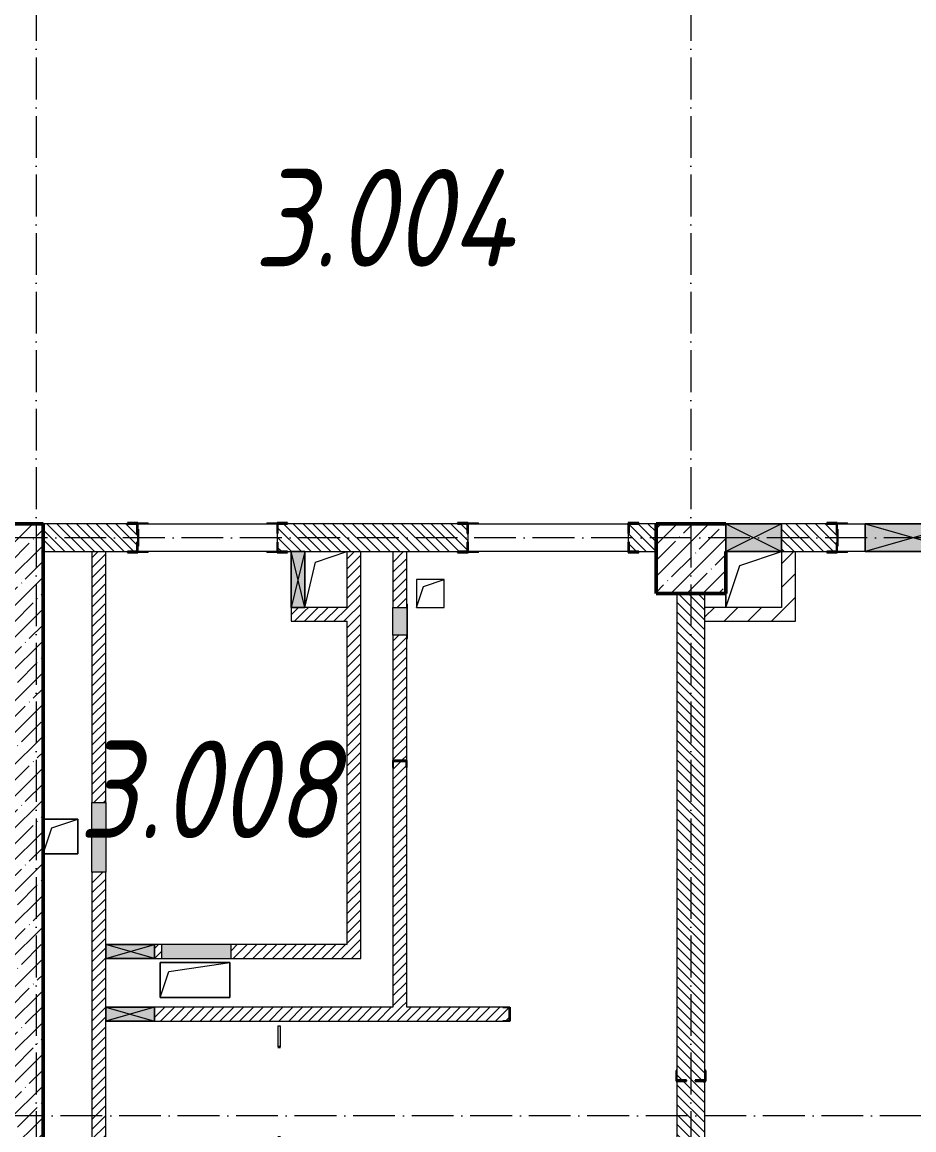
# Model space of a CAD drawing. Header units: millimetres. Extents: x -12989 to 629078, y -109036 to 555275.
# Drawn here: x 536660 to 543060, y -31685 to -23735 of the extents above; entities that cross this region are included whole.
import ezdxf

# ---------------------------------------------------------------- set-up
doc = ezdxf.new("R2010")
doc.units = ezdxf.units.MM
doc.linetypes.add('50_200_ШТРИХ_1Т_ш5_п1_п1_', pattern=[700, 500, -100, 0, -100])
for name, color, linetype, lineweight in [('A-DETL-GENF-OTLN', 7, 'Continuous', 9), ('A-DOOR-OPNG-MCUT', 7, 'Continuous', 35), ('A-FLOR-____-OTLN', 7, 'Continuous', 9), ('A-GENM-____-MCUT', 7, 'Continuous', 25), ('A-GENM-____-OTLN', 7, 'Continuous', 9), ('A-GENM-____-OTLN-1', 7, 'Continuous', 25), ('A-GLAZ-____-OTLN', 7, 'Continuous', 9), ('A-WALL-____-MCUT', 7, 'Continuous', 13), ('A-WALL-____-MCUT-2', 7, 'Continuous', 50), ('A-WALL-____-PATT-1', 7, 'Continuous', 9), ('A-WALL-FNSH-MCUT-1', 7, 'Continuous', 9), ('I-WALL-____-OTLN', 7, 'Continuous', 9), ('S-COLS-____-MCUT', 7, 'Continuous', 50), ('S-COLS-____-OTLN', 7, 'Continuous', 9), ('S-GRID-____-OTLN-1', 7, '50_200_ШТРИХ_1Т_ш5_п1_п1_', 9), ('Марки помещений', 7, 'Continuous', 9)]:
    doc.layers.add(name, color=color, linetype=linetype, lineweight=lineweight)
doc.layers.add('A-DOOR-____-OTLN-1', color=7, linetype='Continuous', lineweight=9, true_color=0xffffff)
doc.layers.add('A-GLAZ-____-OTLN-1', color=7, linetype='Continuous', lineweight=9, true_color=0xc0c0c0)
doc.styles.add('ISOCPEUR_I_2', font='isocpeui.ttf', dxfattribs={"width": 0.85, "height": 2.3})
pattern_1 = [(135, (523510.01, -90515.614), (-35.35534, -35.35534), [])]
pattern_2 = [(45, (523510.01, -90515.614), (-35.35534, 35.35534), [])]
pattern_3 = [(45, (523510.01, -90515.61), (-84.85281, 84.85281), [])]

# ---------------------------------------------------------------- blocks, each defined once
blk = doc.blocks.new('BSC_Колонна _Прямоугольная - 500х500-V31-АР1_План отверстий 3 этажа в осях 1-64_Ю-ЯЯ')
at = {"layer": 'S-COLS-____-OTLN'}
h = blk.add_hatch(dxfattribs=at)
h.set_pattern_fill('FP_38', color=256, style=0, pattern_type=2)
h.set_pattern_definition([(45, (-17950, -62931.04), (-114.04925, 114.04925), []), (45, (-17835.95, -62931.04), (-114.04925, 114.04925), [201.613, -40.323, 3.353, -36.97])])
h.paths.add_polyline_path([(-250, -250), (250, -250), (250, 250), (-250, 250), (-250, 50)], flags=0)
at = {"layer": 'S-COLS-____-MCUT'}
for p, q in [((250, 250), (-250, 250)), ((-250, 250), (-250, -250)), ((250, -250), (250, 50)), ((-250, -250), (250, -250))]:
    blk.add_line(p, q, dxfattribs=at)
blk = doc.blocks.new('DOR_ДУ_распашная__1Ст_Прямоугольная_ШЕР - Вн_650х2100h_Кабинки С_у-18405741-АР1_План отверстий 3 этажа в осях 1-64_Ю-ЯЯ')
at = {"layer": 'A-DOOR-OPNG-MCUT'}
for p, q in [((-325, -10), (-325, 10)), ((325, 10), (325, -10))]:
    blk.add_line(p, q, dxfattribs=at)
blk = doc.blocks.new('154_Стойка_СКБ_Уголок - СМ-2480_200-28346303-АР1_План отверстий 3 этажа в осях 1-64_Ю-ЯЯ')
at = {"layer": 'A-GENM-____-MCUT'}
for p, q in [((125, 156), (125, 81)), ((200, 156), (125, 156)), ((125, 81), (131, 81)), ((131, 81), (131, 150)), ((131, 150), (200, 150)), ((200, 150), (200, 156)), ((131, 19), (125, 19)), ((125, 19), (125, -56)), ((131, -50), (131, 19)), ((125, -56), (200, -56)), ((200, -50), (131, -50)), ((200, -56), (200, -50))]:
    blk.add_line(p, q, dxfattribs=at)
blk = doc.blocks.new('Стойка_Влож_Полоса боковая - Полоса-V164-АР1_План отверстий 3 этажа в осях 1-64_Ю-ЯЯ')
at = {"layer": 'A-GENM-____-OTLN'}
for p, q in [((-5, 60), (0, 60)), ((-5, -60), (-5, 60)), ((0, 31), (0, -31)), ((0, -60), (-5, -60))]:
    blk.add_line(p, q, dxfattribs=at)
blk = doc.blocks.new('154_Стойка_СКБ_Уголок - СМ-2180_200-28268025-АР1_План отверстий 3 этажа в осях 1-64_Ю-ЯЯ')
at = {"layer": 'A-GENM-____-MCUT'}
for p, q in [((125, 156), (125, 81)), ((200, 156), (125, 156)), ((125, 81), (131, 81)), ((131, 81), (131, 150)), ((131, 150), (200, 150)), ((200, 150), (200, 156)), ((131, 19), (125, 19)), ((125, 19), (125, -56)), ((131, -50), (131, 19)), ((125, -56), (200, -56)), ((200, -50), (131, -50)), ((200, -56), (200, -50))]:
    blk.add_line(p, q, dxfattribs=at)
blk = doc.blocks.new('Стойка_Влож_Уголок_Опорный - Уголок-28213941-АР1_План отверстий 3 этажа в осях 1-64_Ю-ЯЯ')
at = {"layer": 'A-GENM-____-OTLN'}
for p, q in [((-212, -6), (-212, 0)), ((0, 0), (0, -6)), ((-212, -75), (-212, -6)), ((-212, -6), (-206, -6)), ((-212, -75), (-206, -75)), ((-6, -6), (0, -6)), ((-6, -75), (0, -75)), ((0, -6), (0, -75))]:
    blk.add_line(p, q, dxfattribs=at)
blk = doc.blocks.new('Стойка_Влож_Полоса боковая - Полоса-28213942-АР1_План отверстий 3 этажа в осях 1-64_Ю-ЯЯ')
at = {"layer": 'A-GENM-____-OTLN'}
for p, q in [((-5, 60), (0, 60)), ((-5, -60), (-5, 60)), ((0, -60), (-5, -60))]:
    blk.add_line(p, q, dxfattribs=at)
blk = doc.blocks.new('Фахверк_СКБ_Уголок - 200_3960_зеркало-28268689-АР1_План отверстий 3 этажа в осях 1-64_Ю-ЯЯ')
at = {"layer": 'A-GENM-____-MCUT'}
for p, q in [((200, 156), (125, 156)), ((125, 156), (125, 81)), ((125, 81), (131, 81)), ((131, 81), (131, 150)), ((131, 150), (200, 150)), ((200, 150), (200, 156)), ((131, 19), (125, 19)), ((125, 19), (125, -56)), ((131, -50), (131, 19)), ((125, -56), (200, -56)), ((200, -50), (131, -50)), ((200, -56), (200, -50))]:
    blk.add_line(p, q, dxfattribs=at)
blk = doc.blocks.new('Фахверк_СКБ_Уголок - 200_3550-28187522-АР1_План отверстий 3 этажа в осях 1-64_Ю-ЯЯ')
at = {"layer": 'A-GENM-____-MCUT'}
for p, q in [((125, 156), (50, 156)), ((50, 156), (50, 150)), ((50, 150), (119, 150)), ((119, 150), (119, 81)), ((119, 81), (125, 81)), ((125, 81), (125, 156)), ((125, 19), (119, 19)), ((119, 19), (119, -50)), ((125, -56), (125, 19)), ((119, -50), (50, -50)), ((50, -50), (50, -56)), ((50, -56), (125, -56))]:
    blk.add_line(p, q, dxfattribs=at)
blk = doc.blocks.new('154_Фахверк_СКБ_Швеллер - Тип_100_3960-28336563-АР1_План отверстий 3 этажа в осях 1-64_Ю-ЯЯ')
at = {"layer": 'A-GENM-____-MCUT'}
for p, q in [((125, 50), (175, 50)), ((125, -50), (125, 50)), ((128, 47), (128, -47)), ((175, 47), (128, 47)), ((175, 50), (175, 47)), ((175, -50), (125, -50)), ((128, -47), (175, -47)), ((175, -47), (175, -50))]:
    blk.add_line(p, q, dxfattribs=at)
blk = doc.blocks.new('154_Фахверк_СКБ_Швеллер - Тип_100_3960-28737914-АР1_План отверстий 3 этажа в осях 1-64_Ю-ЯЯ')
at = {"layer": 'A-GENM-____-MCUT'}
for p, q in [((175, 50), (125, 50)), ((125, 50), (125, -50)), ((128, 47), (175, 47)), ((128, -47), (128, 47)), ((175, 47), (175, 50)), ((125, -50), (175, -50)), ((175, -47), (128, -47)), ((175, -50), (175, -47))]:
    blk.add_line(p, q, dxfattribs=at)
blk = doc.blocks.new('AR_Отверстие Ниша - Лючок-32402626-АР1_План отверстий 3 этажа в осях 1-64_Ю-ЯЯ')
at = {"layer": 'A-GLAZ-____-OTLN'}
blk.add_hatch(color=256, dxfattribs=at).paths.add_polyline_path([(100, 50), (-100, 50), (-100, -50), (100, -50), (100, 33.2)], flags=0)
for p, q in [((-100, 50), (100, 50)), ((-100, -50), (-100, 50)), ((100, 50), (100, -50)), ((100, -50), (-100, -50))]:
    blk.add_line(p, q, dxfattribs=at)
blk = doc.blocks.new('Л_Общий_Лючок - Лючок-29753268-АР1_План отверстий 3 этажа в осях 1-64_Ю-ЯЯ')
at = {"layer": 'A-GLAZ-____-OTLN-1'}
blk.add_hatch(color=256, dxfattribs=at).paths.add_polyline_path([(-24, -6), (224, -6), (224, 0), (-24, 0)], flags=0)
at = {"layer": 'A-GLAZ-____-OTLN'}
for p, q in [((-24, 0), (-24, -6)), ((224, 0), (224, -6)), ((-24, -6), (224, -6))]:
    blk.add_line(p, q, dxfattribs=at)
blk = doc.blocks.new('AR_Отверстие Ниша - Лючок-32402650-АР1_План отверстий 3 этажа в осях 1-64_Ю-ЯЯ')
at = {"layer": 'A-GLAZ-____-OTLN'}
blk.add_hatch(color=256, dxfattribs=at).paths.add_polyline_path([(-250, 50), (-250, -50), (250, -50), (250, 50)], flags=0)
for p, q in [((250, 50), (-250, 50)), ((-250, 50), (-250, -50)), ((250, -50), (250, 50)), ((-250, -50), (250, -50))]:
    blk.add_line(p, q, dxfattribs=at)
blk = doc.blocks.new('AR_Отверстие Ниша - Лючок-32402598-АР1_План отверстий 3 этажа в осях 1-64_Ю-ЯЯ')
at = {"layer": 'A-GLAZ-____-OTLN'}
blk.add_hatch(color=256, dxfattribs=at).paths.add_polyline_path([(250, 50), (-250, 50), (-250, -50), (250, -50)], flags=0)
for p, q in [((-250, 50), (250, 50)), ((-250, -50), (-250, 50)), ((250, 50), (250, -50)), ((250, -50), (-250, -50))]:
    blk.add_line(p, q, dxfattribs=at)
blk = doc.blocks.new('AR_Отверстие прямоугольное _в плите_ - AR_Отверстие прямоугольное _в плите_-30458064-АР1_План отверстий 3 этажа в осях 1-64_Ю-ЯЯ')
at = {"layer": 'A-GENM-____-OTLN'}
for p, q in [((125, 125), (-125, 125)), ((-62.5, 62.5), (125, 125)), ((125, -125), (125, 125)), ((-125, -125), (-62.5, 62.5)), ((-125, -125), (125, -125))]:
    blk.add_line(p, q, dxfattribs=at)
blk = doc.blocks.new('AR_Отверстие прямоугольное _в плите_ - AR_Отверстие прямоугольное _в плите_-30459257-АР1_План отверстий 3 этажа в осях 1-64_Ю-ЯЯ')
at = {"layer": 'A-GENM-____-OTLN'}
for p, q in [((250, 125), (-250, 125)), ((-250, 125), (-250, -125)), ((-187.5, 62.5), (250, 125)), ((250, -125), (250, 125)), ((-250, -125), (-187.5, 62.5)), ((-250, -125), (250, -125))]:
    blk.add_line(p, q, dxfattribs=at)
blk = doc.blocks.new('AR_Отверстие прямоугольное _в плите_ - AR_Отверстие прямоугольное _в плите_-30459207-АР1_План отверстий 3 этажа в осях 1-64_Ю-ЯЯ')
at = {"layer": 'A-GENM-____-OTLN'}
for p, q in [((100, 100), (-100, 100)), ((-100, 100), (-100, -100)), ((-50, 50), (100, 100)), ((100, -100), (100, 100)), ((-100, -100), (-50, 50)), ((-100, -100), (100, -100))]:
    blk.add_line(p, q, dxfattribs=at)
blk = doc.blocks.new('AR_Отверстие прямоугольное _в плите_ - AR_Отверстие прямоугольное _в плите_-30459211-АР1_План отверстий 3 этажа в осях 1-64_Ю-ЯЯ')
at = {"layer": 'A-GENM-____-OTLN'}
for p, q in [((-100, 100), (200, 200)), ((-200, -200), (-100, 100)), ((-200, -100), (-200, -200))]:
    blk.add_line(p, q, dxfattribs=at)
blk = doc.blocks.new('AR_Отверстие прямоугольное _в плите_ - AR_Отверстие прямоугольное _в плите_-30552629-АР1_План отверстий 3 этажа в осях 1-64_Ю-ЯЯ')
at = {"layer": 'A-GENM-____-OTLN'}
for p, q in [((-75, 125), (150, 200)), ((-150, -200), (-75, 125))]:
    blk.add_line(p, q, dxfattribs=at)
blk = doc.blocks.new('AR_Отверстие прямоугольное _в стене__БезПР - AR_Отверстие прямоугольное _в стене__БезПР-36788626-АР1_План отверстий 3 этажа в осях 1-64_Ю-ЯЯ')
at = {"layer": 'A-GLAZ-____-OTLN'}
blk.add_hatch(color=256, dxfattribs=at).paths.add_polyline_path([(200, -50), (200, 50), (-200, 50), (-200, -50)], flags=0)
at = {"layer": 'A-DETL-GENF-OTLN'}
for p, q in [((-200, -50), (-200, 50)), ((-200, 50), (200, 50)), ((200, 50), (-200, -50)), ((-200, 50), (200, -50)), ((200, 50), (-200, 50)), ((-200, 50), (-200, -50)), ((200, 50), (200, -50)), ((200, -50), (200, 50)), ((200, -50), (-200, -50)), ((-200, -50), (200, -50))]:
    blk.add_line(p, q, dxfattribs=at)
at = {"layer": 'A-GLAZ-____-OTLN'}
blk.add_line((200, 50), (-200, 50), dxfattribs=at)
blk = doc.blocks.new('AR_Отверстие прямоугольное _в стене_ - AR_Отверстие прямоугольное _в стене__ОВ-36917871-АР1_План отверстий 3 этажа в осях 1-64_Ю-ЯЯ')
at = {"layer": 'A-GLAZ-____-OTLN'}
blk.add_hatch(color=256, dxfattribs=at).paths.add_polyline_path([(350, -100), (350, 100), (-350, 100), (-350, -100)], flags=0)
at = {"layer": 'A-DETL-GENF-OTLN'}
for p, q in [((-350, -100), (-350, 100)), ((-350, 100), (350, 100)), ((350, 100), (-350, -100)), ((-350, 100), (350, -100)), ((350, 100), (-350, 100)), ((-350, 100), (-350, -100)), ((350, 100), (350, -100)), ((350, -100), (350, 100)), ((350, -100), (-350, -100)), ((-350, -100), (350, -100))]:
    blk.add_line(p, q, dxfattribs=at)
blk = doc.blocks.new('AR_Отверстие прямоугольное _в стене__БезПР - AR_Отверстие прямоугольное _в стене__БезПР-36428632-АР1_План отверстий 3 этажа в осях 1-64_Ю-ЯЯ')
at = {"layer": 'A-GLAZ-____-OTLN'}
blk.add_hatch(color=256, dxfattribs=at).paths.add_polyline_path([(200, -100), (200, 100), (-200, 100), (-200, -100)], flags=0)
at = {"layer": 'A-DETL-GENF-OTLN'}
for p, q in [((-200, -100), (-200, 100)), ((-200, 100), (200, 100)), ((200, 100), (-200, -100)), ((-200, 100), (200, -100)), ((200, 100), (-200, 100)), ((-200, 100), (-200, -100)), ((200, 100), (200, -100)), ((200, -100), (200, 100)), ((200, -100), (-200, -100)), ((-200, -100), (200, -100))]:
    blk.add_line(p, q, dxfattribs=at)
at = {"layer": 'A-GLAZ-____-OTLN'}
blk.add_line((200, 100), (-200, 100), dxfattribs=at)
blk = doc.blocks.new('AR_Отверстие прямоугольное _в стене__БезПР - AR_Отверстие прямоугольное _в стене__БезПР-36427791-АР1_План отверстий 3 этажа в осях 1-64_Ю-ЯЯ')
at = {"layer": 'A-GLAZ-____-OTLN'}
blk.add_hatch(color=256, dxfattribs=at).paths.add_polyline_path([(175, -50), (175, 50), (-175, 50), (-175, -50)], flags=0)
at = {"layer": 'A-DETL-GENF-OTLN'}
for p, q in [((-175, -50), (-175, 50)), ((-175, 50), (175, 50)), ((175, 50), (-175, -50)), ((-175, 50), (175, -50)), ((175, 50), (-175, 50)), ((-175, 50), (-175, -50)), ((175, 50), (175, -50)), ((175, -50), (175, 50)), ((175, -50), (-175, -50)), ((-175, -50), (175, -50))]:
    blk.add_line(p, q, dxfattribs=at)
at = {"layer": 'A-GLAZ-____-OTLN'}
blk.add_line((175, 50), (-175, 50), dxfattribs=at)
blk = doc.blocks.new('3эт')
at = {"layer": 'S-GRID-____-OTLN-1', "color": 251, "ltscale": 0.6, "true_color": 0x636466}
for p, q in [((297020.7, 4029.4), (297020.7, -33971.9)), ((301720.7, 4029.4), (301720.7, -33971.9)), ((387845.1, -23782.4), (279101.9, -23782.4)), ((359250.7, -27932.4), (279101.9, -27932.4))]:
    blk.add_line(p, q, dxfattribs=at)

msp = doc.modelspace()

# ---------------------------------------------------------------- hatches: boundary and pattern name
at = {"layer": 'A-WALL-____-PATT-1'}
h = msp.add_hatch(dxfattribs=at)
h.set_pattern_fill('FP_12', color=256, style=0, pattern_type=2)
h.set_pattern_definition([(45, (523510, -90515.61), (-114.04925, 114.04925), []), (45, (523624.06, -90515.61), (-114.04925, 114.04925), [201.612, -40.322, 3.353, -36.97])])
h.paths.add_polyline_path([(536560.0077, -34834.5723), (536810.0077, -34834.5723), (536810.0077, -27334.5723), (536560.0077, -27334.5723), (536560.0077, -33292.1615)], flags=0)
h = msp.add_hatch(dxfattribs=at)
h.set_pattern_fill('FP_9', color=256, style=0, pattern_type=2)
h.set_pattern_definition(pattern_1)
h.paths.add_polyline_path([(541210.0077, -27534.5723), (541210.0077, -27334.5723), (541016.0077, -27334.5723), (541016.0077, -27403.5723), (541010.0077, -27403.5723), (541010.0077, -27465.5723), (541016.0077, -27465.5723), (541016.0077, -27534.5723), (541170.6246, -27534.5723)], flags=0)
h.paths.add_polyline_path([(537415.0077, -27534.5723), (537484.0077, -27534.5723), (537484.0077, -27465.5723), (537490.0077, -27465.5723), (537490.0077, -27403.5723), (537484.0077, -27403.5723), (537484.0077, -27334.5723), (536810.0077, -27334.5723), (536810.0077, -27534.5723)], flags=0)
h.paths.add_polyline_path([(538496.0077, -27534.5723), (539854.0077, -27534.5723), (539854.0077, -27465.5723), (539860.0077, -27465.5723), (539860.0077, -27403.5723), (539854.0077, -27403.5723), (539854.0077, -27334.5723), (538496.0077, -27334.5723), (538496.0077, -27403.5723), (538490.0077, -27403.5723), (538490.0077, -27465.5723), (538496.0077, -27465.5723)], flags=0)
h = msp.add_hatch(dxfattribs=at)
h.set_pattern_fill('FP_9', color=256, style=0, pattern_type=2)
h.set_pattern_definition(pattern_1)
h.paths.add_polyline_path([(542435.0077, -27534.5723), (542504.0077, -27534.5723), (542504.0077, -27465.5723), (542510.0077, -27465.5723), (542510.0077, -27403.5723), (542504.0077, -27403.5723), (542504.0077, -27334.5723), (542110.0077, -27334.5723), (542110.0077, -27534.5723)], flags=0)
h = msp.add_hatch(dxfattribs=at)
h.set_pattern_fill('FP_8', color=256, style=0, pattern_type=2)
h.set_pattern_definition(pattern_2)
h.paths.add_polyline_path([(537160.0077, -35084.5723), (537260.0077, -35084.5723), (537260.0077, -34474.5723), (537160.0077, -34474.5723)], flags=0)
h.paths.add_polyline_path([(537260.0077, -34074.5723), (537260.0077, -33054.5723), (537257.0077, -33054.5723), (537257.0077, -33007.5723), (537163.0077, -33007.5723), (537163.0077, -33054.5723), (537160.0077, -33054.5723), (537160.0077, -34074.5723), (537184.1703, -34074.5723)], flags=0)
h.paths.add_polyline_path([(537257.0077, -33004.5723), (537260.0077, -33004.5723), (537260.0077, -32514.5723), (537160.0077, -32514.5723), (537160.0077, -33004.5723), (537209.7684, -33004.5723)], flags=0)
h.paths.add_polyline_path([(537260.0077, -32214.5723), (537260.0077, -29834.5723), (537160.0077, -29834.5723), (537160.0077, -32214.5723), (537228.668, -32214.5723)], flags=0)
h.paths.add_polyline_path([(537160.0077, -29334.5723), (537260.0077, -29334.5723), (537260.0077, -27534.5723), (537160.0077, -27534.5723)], flags=0)
h = msp.add_hatch(dxfattribs=at)
h.set_pattern_fill('FP_8', color=256, style=0, pattern_type=2)
h.set_pattern_definition(pattern_2)
h.paths.add_polyline_path([(538990.0077, -30354.5723), (539090.0077, -30354.5723), (539090.0077, -27534.5723), (538990.0077, -27534.5723), (538990.0077, -30063.1913)], flags=0)
h = msp.add_hatch(dxfattribs=at)
h.set_pattern_fill('FP_8', color=256, style=0, pattern_type=2)
h.set_pattern_definition(pattern_2)
h.paths.add_polyline_path([(539403.1603, -30804.5723), (539420.0077, -30804.5723), (539420.0077, -29084.5723), (539417.0077, -29084.5723), (539417.0077, -29037.5723), (539323.0077, -29037.5723), (539323.0077, -29084.5723), (539320.0077, -29084.5723), (539320.0077, -30804.5723)], flags=0)
h.paths.add_polyline_path([(539403.1603, -29034.5723), (539420.0077, -29034.5723), (539420.0077, -28134.5723), (539320.0077, -28134.5723), (539320.0077, -29034.5723), (539323.0077, -29034.5723)], flags=0)
h.paths.add_polyline_path([(539420.0077, -27934.5723), (539420.0077, -27534.5723), (539320.0077, -27534.5723), (539320.0077, -27934.5723), (539403.1603, -27934.5723)], flags=0)
h = msp.add_hatch(dxfattribs=at)
h.set_pattern_fill('FP_7', color=256, style=0, pattern_type=2)
h.set_pattern_definition(pattern_3)
h.paths.add_polyline_path([(542210.0077, -28034.5723), (542210.0077, -27534.5723), (542110.0077, -27534.5723), (542110.0077, -28034.5723)], flags=0)
h = msp.add_hatch(dxfattribs=at)
h.set_pattern_fill('FP_9', color=256, style=0, pattern_type=2)
h.set_pattern_definition(pattern_1)
h.paths.add_polyline_path([(541360.0077, -34834.5723), (541560.0077, -34834.5723), (541560.0077, -31334.5723), (541491.0077, -31334.5723), (541491.0077, -31328.5723), (541560.0077, -31328.5723), (541560.0077, -27834.5723), (541360.0077, -27834.5723), (541360.0077, -31328.5723), (541429.0077, -31328.5723), (541429.0077, -31334.5723), (541360.0077, -31334.5723), (541360.0077, -33292.1615)], flags=0)
h = msp.add_hatch(dxfattribs=at)
h.set_pattern_fill('FP_8', color=256, style=0, pattern_type=2)
h.set_pattern_definition(pattern_2)
h.paths.add_polyline_path([(538690.0077, -28034.5723), (538690.0077, -27934.5723), (538590.0077, -27934.5723), (538590.0077, -28034.5723)], flags=0)
h = msp.add_hatch(dxfattribs=at)
h.set_pattern_fill('FP_8', color=256, style=0, pattern_type=2)
h.set_pattern_definition(pattern_2)
h.paths.add_polyline_path([(538990.0077, -28034.5723), (538990.0077, -27934.5723), (538690.0077, -27934.5723), (538690.0077, -28034.5723)], flags=0)
h = msp.add_hatch(dxfattribs=at)
h.set_pattern_fill('FP_7', color=256, style=0, pattern_type=2)
h.set_pattern_definition(pattern_3)
h.paths.add_polyline_path([(542110.0077, -28034.5723), (542110.0077, -27934.5723), (541560.0077, -27934.5723), (541560.0077, -28034.5723)], flags=0)
h = msp.add_hatch(dxfattribs=at)
h.set_pattern_fill('FP_8', color=256, style=0, pattern_type=2)
h.set_pattern_definition(pattern_2)
h.paths.add_polyline_path([(537635.696, -30454.5723), (537660.0077, -30454.5723), (537660.0077, -30354.5723), (537610.0077, -30354.5723), (537610.0077, -30454.5723)], flags=0)
h.paths.add_polyline_path([(538160.0077, -30454.5723), (539090.0077, -30454.5723), (539090.0077, -30354.5723), (538160.0077, -30354.5723), (538160.0077, -30402.5492)], flags=0)
h = msp.add_hatch(dxfattribs=at)
h.set_pattern_fill('FP_8', color=256, style=0, pattern_type=2)
h.set_pattern_definition(pattern_2)
h.paths.add_polyline_path([(537635.696, -30904.5723), (540110.0077, -30904.5723), (540110.0077, -30901.5723), (540157.0077, -30901.5723), (540157.0077, -30807.5723), (540110.0077, -30807.5723), (540110.0077, -30804.5723), (537610.0077, -30804.5723), (537610.0077, -30904.5723)], flags=0)

# ---------------------------------------------------------------- linework, layer by layer
at = {"layer": 'A-FLOR-____-OTLN'}
for p, q in [((541710.0077, -27934.5723), (541710.0077, -27834.5723)), ((536810.0077, -29454.5723), (537060.0077, -29454.5723)), ((537060.0077, -29454.5723), (537060.0077, -29704.5723)), ((537060.0077, -29704.5723), (536810.0077, -29704.5723)), ((537650.0077, -30484.5723), (538150.0077, -30484.5723)), ((537650.0077, -30734.5723), (537650.0077, -30484.5723)), ((538150.0077, -30484.5723), (538150.0077, -30734.5723)), ((538150.0077, -30734.5723), (537650.0077, -30734.5723))]:
    msp.add_line(p, q, dxfattribs=at)
at = {"layer": 'A-WALL-____-MCUT'}
for p, q in [((537415.0077, -27334.5723), (536810.0077, -27334.5723)), ((539785.0077, -27334.5723), (538565.0077, -27334.5723)), ((541210.0077, -27334.5723), (541085.0077, -27334.5723)), ((542435.0077, -27334.5723), (542110.0077, -27334.5723)), ((537490.0077, -27465.5723), (537490.0077, -27403.5723)), ((538490.0077, -27403.5723), (538490.0077, -27465.5723)), ((539860.0077, -27465.5723), (539860.0077, -27403.5723)), ((541010.0077, -27403.5723), (541010.0077, -27465.5723)), ((536810.0077, -27534.5723), (537415.0077, -27534.5723)), ((538565.0077, -27534.5723), (538590.0077, -27534.5723)), ((538690.0077, -27534.5723), (539785.0077, -27534.5723)), ((541085.0077, -27534.5723), (541210.0077, -27534.5723)), ((542110.0077, -27534.5723), (542435.0077, -27534.5723)), ((541360.0077, -27834.5723), (541360.0077, -31259.5723)), ((541560.0077, -31259.5723), (541560.0077, -27834.5723)), ((541360.0077, -31334.5723), (541360.0077, -34834.5723)), ((541560.0077, -34834.5723), (541560.0077, -31334.5723))]:
    msp.add_line(p, q, dxfattribs=at)
at = {"layer": 'A-WALL-____-MCUT-2'}
for p, q in [((536810.0077, -27334.5723), (536360.0077, -27334.5723)), ((536810.0077, -34834.5723), (536810.0077, -27334.5723))]:
    msp.add_line(p, q, dxfattribs=at)
at = {"layer": 'A-WALL-FNSH-MCUT-1'}
for p, q in [((537160.0077, -27534.5723), (537160.0077, -29334.5723)), ((537260.0077, -29334.5723), (537260.0077, -27534.5723)), ((538990.0077, -27534.5723), (538990.0077, -27934.5723)), ((539090.0077, -30454.5723), (539090.0077, -27534.5723)), ((539320.0077, -27534.5723), (539320.0077, -27934.5723)), ((539420.0077, -27934.5723), (539420.0077, -27534.5723)), ((542110.0077, -27534.5723), (542110.0077, -27934.5723)), ((542210.0077, -28034.5723), (542210.0077, -27534.5723)), ((538590.0077, -27934.5723), (538590.0077, -28034.5723)), ((538990.0077, -27934.5723), (538690.0077, -27934.5723)), ((542110.0077, -27934.5723), (541560.0077, -27934.5723)), ((538590.0077, -28034.5723), (538990.0077, -28034.5723)), ((538990.0077, -28034.5723), (538990.0077, -30354.5723)), ((541560.0077, -28034.5723), (542210.0077, -28034.5723)), ((539320.0077, -28134.5723), (539320.0077, -29034.5723)), ((539420.0077, -29034.5723), (539420.0077, -28134.5723)), ((539320.0077, -29084.5723), (539320.0077, -30804.5723)), ((539420.0077, -30804.5723), (539420.0077, -29084.5723)), ((537160.0077, -29834.5723), (537160.0077, -32214.5723)), ((537260.0077, -30354.5723), (537260.0077, -29834.5723)), ((537660.0077, -30354.5723), (537610.0077, -30354.5723)), ((538990.0077, -30354.5723), (538160.0077, -30354.5723)), ((537260.0077, -30804.5723), (537260.0077, -30454.5723)), ((537610.0077, -30454.5723), (537660.0077, -30454.5723)), ((538160.0077, -30454.5723), (539090.0077, -30454.5723)), ((539320.0077, -30804.5723), (537610.0077, -30804.5723)), ((540110.0077, -30804.5723), (539420.0077, -30804.5723)), ((537260.0077, -32214.5723), (537260.0077, -30904.5723)), ((537610.0077, -30904.5723), (540110.0077, -30904.5723)), ((538515.0077, -30939.5723), (538495.0077, -30939.5723)), ((538495.0077, -30939.5723), (538495.0077, -31089.5723)), ((538515.0077, -31089.5723), (538515.0077, -30939.5723))]:
    msp.add_line(p, q, dxfattribs=at)
at = {"layer": 'I-WALL-____-OTLN'}
for p, q in [((537490.0077, -27334.5723), (538490.0077, -27334.5723)), ((539860.0077, -27334.5723), (541010.0077, -27334.5723)), ((542510.0077, -27334.5723), (542710.0077, -27334.5723)), ((538490.0077, -27534.5723), (537490.0077, -27534.5723)), ((541010.0077, -27534.5723), (539860.0077, -27534.5723)), ((542710.0077, -27534.5723), (542510.0077, -27534.5723))]:
    msp.add_line(p, q, dxfattribs=at)

# ---------------------------------------------------------------- block references
msp.add_blockref('3эт', (239739.3002, -3652.1582))
at = {"layer": 'A-DOOR-____-OTLN-1', "rotation": 90.00000000000007}
msp.add_blockref('DOR_ДУ_распашная__1Ст_Прямоугольная_ШЕР - Вн_650х2100h_Кабинки С_у-18405741-АР1_План отверстий 3 этажа в осях 1-64_Ю-ЯЯ', (538505.0077, -31414.5723), dxfattribs=at)
at = {"layer": 'A-GENM-____-OTLN'}
for name, p, rotation in [('Стойка_Влож_Уголок_Опорный - Уголок-28213941-АР1_План отверстий 3 этажа в осях 1-64_Ю-ЯЯ', (537490.0077, -27328.5723), 89.99999999999955), ('Стойка_Влож_Уголок_Опорный - Уголок-28213941-АР1_План отверстий 3 этажа в осях 1-64_Ю-ЯЯ', (538490.0077, -27540.5723), 269.9999999999995), ('Стойка_Влож_Уголок_Опорный - Уголок-28213941-АР1_План отверстий 3 этажа в осях 1-64_Ю-ЯЯ', (539860.0077, -27328.5723), 89.99999999999955), ('Стойка_Влож_Уголок_Опорный - Уголок-28213941-АР1_План отверстий 3 этажа в осях 1-64_Ю-ЯЯ', (542510.0077, -27328.5723), 89.99999999999955), ('Стойка_Влож_Полоса боковая - Полоса-28213942-АР1_План отверстий 3 этажа в осях 1-64_Ю-ЯЯ', (537490.0077, -27434.5723), 180), ('Стойка_Влож_Полоса боковая - Полоса-V164-АР1_План отверстий 3 этажа в осях 1-64_Ю-ЯЯ', (542510.0077, -27434.5723), 180)]:
    msp.add_blockref(name, p, dxfattribs=dict(at, rotation=rotation))
for name, p in [('AR_Отверстие прямоугольное _в плите_ - AR_Отверстие прямоугольное _в плите_-30552629-АР1_План отверстий 3 этажа в осях 1-64_Ю-ЯЯ', (538840.0077, -27734.5723)), ('AR_Отверстие прямоугольное _в плите_ - AR_Отверстие прямоугольное _в плите_-30459211-АР1_План отверстий 3 этажа в осях 1-64_Ю-ЯЯ', (541910.0077, -27734.5723)), ('AR_Отверстие прямоугольное _в плите_ - AR_Отверстие прямоугольное _в плите_-30459207-АР1_План отверстий 3 этажа в осях 1-64_Ю-ЯЯ', (539590.0077, -27834.5723)), ('AR_Отверстие прямоугольное _в плите_ - AR_Отверстие прямоугольное _в плите_-30458064-АР1_План отверстий 3 этажа в осях 1-64_Ю-ЯЯ', (536935.0077, -29579.5723)), ('AR_Отверстие прямоугольное _в плите_ - AR_Отверстие прямоугольное _в плите_-30459257-АР1_План отверстий 3 этажа в осях 1-64_Ю-ЯЯ', (537900.0077, -30609.5723))]:
    msp.add_blockref(name, p, dxfattribs=at)
at = {"layer": 'A-GENM-____-OTLN-1'}
for name, p, rotation in [('154_Стойка_СКБ_Уголок - СМ-2180_200-28268025-АР1_План отверстий 3 этажа в осях 1-64_Ю-ЯЯ', (537615.0077, -27384.5723), 180), ('154_Стойка_СКБ_Уголок - СМ-2180_200-28268025-АР1_План отверстий 3 этажа в осях 1-64_Ю-ЯЯ', (539985.0077, -27384.5723), 180), ('154_Стойка_СКБ_Уголок - СМ-2480_200-28346303-АР1_План отверстий 3 этажа в осях 1-64_Ю-ЯЯ', (542635.0077, -27384.5723), 180), ('154_Фахверк_СКБ_Швеллер - Тип_100_3960-28737914-АР1_План отверстий 3 этажа в осях 1-64_Ю-ЯЯ', (539370.0077, -28909.5723), 270.0000000000001), ('154_Фахверк_СКБ_Швеллер - Тип_100_3960-28336563-АР1_План отверстий 3 этажа в осях 1-64_Ю-ЯЯ', (540285.0077, -30854.5723), 180), ('Фахверк_СКБ_Уголок - 200_3550-28187522-АР1_План отверстий 3 этажа в осях 1-64_Ю-ЯЯ', (541410.0077, -31209.5723), 269.9999999999999)]:
    msp.add_blockref(name, p, dxfattribs=dict(at, rotation=rotation))
for name, p in [('154_Стойка_СКБ_Уголок - СМ-2180_200-28268025-АР1_План отверстий 3 этажа в осях 1-64_Ю-ЯЯ', (538365.0077, -27484.5723)), ('Фахверк_СКБ_Уголок - 200_3960_зеркало-28268689-АР1_План отверстий 3 этажа в осях 1-64_Ю-ЯЯ', (540885.0077, -27484.5723))]:
    msp.add_blockref(name, p, dxfattribs=at)
at = {"layer": 'A-GLAZ-____-OTLN'}
for name, p in [('AR_Отверстие прямоугольное _в стене__БезПР - AR_Отверстие прямоугольное _в стене__БезПР-36428632-АР1_План отверстий 3 этажа в осях 1-64_Ю-ЯЯ', (541910.0077, -27434.5723)), ('AR_Отверстие прямоугольное _в стене_ - AR_Отверстие прямоугольное _в стене__ОВ-36917871-АР1_План отверстий 3 этажа в осях 1-64_Ю-ЯЯ', (543060.0077, -27434.5723)), ('AR_Отверстие прямоугольное _в стене__БезПР - AR_Отверстие прямоугольное _в стене__БезПР-36427791-АР1_План отверстий 3 этажа в осях 1-64_Ю-ЯЯ', (537435.0077, -30854.5723))]:
    msp.add_blockref(name, p, dxfattribs=at)
for name, p, rotation in [('AR_Отверстие прямоугольное _в стене__БезПР - AR_Отверстие прямоугольное _в стене__БезПР-36788626-АР1_План отверстий 3 этажа в осях 1-64_Ю-ЯЯ', (538640.0077, -27734.5723), 270.0000000000001), ('AR_Отверстие Ниша - Лючок-32402626-АР1_План отверстий 3 этажа в осях 1-64_Ю-ЯЯ', (539370.0077, -28034.5723), 270.0000000000001), ('Л_Общий_Лючок - Лючок-29753268-АР1_План отверстий 3 этажа в осях 1-64_Ю-ЯЯ', (539420.0077, -28134.5723), 90.0000000000001), ('AR_Отверстие Ниша - Лючок-32402598-АР1_План отверстий 3 этажа в осях 1-64_Ю-ЯЯ', (537210.0077, -29584.5723), 270.0000000000001), ('AR_Отверстие прямоугольное _в стене__БезПР - AR_Отверстие прямоугольное _в стене__БезПР-36427791-АР1_План отверстий 3 этажа в осях 1-64_Ю-ЯЯ', (537435.0077, -30404.5723), 180), ('AR_Отверстие Ниша - Лючок-32402650-АР1_План отверстий 3 этажа в осях 1-64_Ю-ЯЯ', (537910.0077, -30404.5723), 180)]:
    msp.add_blockref(name, p, dxfattribs=dict(at, rotation=rotation))
at = {"layer": 'S-COLS-____-OTLN'}
msp.add_blockref('BSC_Колонна _Прямоугольная - 500х500-V31-АР1_План отверстий 3 этажа в осях 1-64_Ю-ЯЯ', (541460.0077, -27584.5723), dxfattribs=at)

# ---------------------------------------------------------------- texts
at = {"layer": 'Марки помещений', "char_height": 700, "attachment_point": 1, "style": 'ISOCPEUR_I_2'}
for s, insert, width in [('3.004', (538322.4954, -24788.8486), 817.72125), ('3.008', (537064.981, -28890.761), 785.65375)]:
    msp.add_mtext(s, dxfattribs=dict(at, insert=insert, width=width))

doc.saveas('drawing.dxf')
